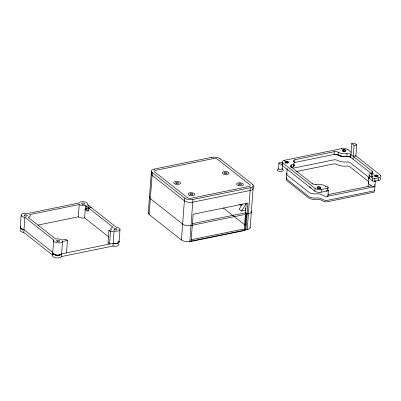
<?xml version="1.0" encoding="UTF-8"?>
<svg xmlns="http://www.w3.org/2000/svg" width="401" height="401" viewBox="0 0 401 401"><rect width="100%" height="100%" fill="white"/><g stroke="black" fill="none" stroke-linecap="round" stroke-linejoin="round"><path stroke-width="0.6" d="M375.351 180.836A1.529 0.667 4.3 0 1 374.158 181.342A1.529 0.667 4.3 0 1 372.534 180.936L368.985 178.109L368.76 177.538L369.07 176.986L368.77 177.468L368.078 186.615M21.183 215.071L20.256 227.402L20.561 228.229L21.89 229.126L23.975 229.683L52.747 252.344A4.581 2 4.3 0 0 56.02 255.081C57.864 255.287 60.356 255.497 61.609 253.843L113.177 243.317A4.581 2 4.3 0 0 117.759 243.096A4.581 2 4.3 0 0 118.891 241.156M120.014 229.507L119.087 241.843C118.11 243.913 115.087 243.557 113.177 243.317C114.907 243.668 119.583 243.843 118.861 241.116M118.576 243.758A4.581 2 4.3 0 1 117.663 245.793A4.581 2 4.3 0 1 112.972 246.059L61.403 256.585A4.581 2 4.3 0 1 55.814 257.818A4.581 2 4.3 0 1 52.541 255.086L23.769 232.425L24.902 217.352A4.581 2 4.3 0 1 21.313 214.68A4.581 2 4.3 0 1 27.093 213.598L78.666 203.071A4.581 2 4.3 0 1 84.255 201.833A4.581 2 4.3 0 1 87.528 204.57L116.295 227.232A4.581 2 4.3 0 1 119.889 229.903A4.581 2 4.3 0 1 114.105 230.986L110.501 231.723L108.927 230.48L107.999 242.811L109.573 244.054L110.501 231.723M52.541 255.086L53.674 240.014L24.902 217.352M61.403 256.585L62.536 241.512L67.448 240.51L66.521 252.841L66.225 252.61M38.035 225.066L78.315 216.846L79.243 204.515A4.581 2 4.3 0 0 85.518 205.578L113.087 227.287A4.581 2 4.3 0 0 111.533 229.948L108.927 230.48M108.711 236.906L84.591 217.908L85.518 205.578M112.972 246.059L114.105 230.986M148.27 213.001L151.423 171.072M250.069 227.096A6.11 2.667 4.3 0 1 247.211 229.663L189.803 241.382A6.11 2.667 4.3 0 1 181.437 239.963L149.147 214.53L152.295 172.605A6.11 2.667 4.3 0 1 154.365 169.057L211.768 157.337A6.11 2.667 4.3 0 1 220.139 158.756L252.429 184.189L252.394 184.706M154.325 169.573L154.365 169.057M181.437 239.963L184.59 198.039L152.295 172.605M189.803 241.382L192.956 199.452L250.364 187.738A6.11 2.667 4.3 0 0 252.429 184.189M191.112 241.116L193.132 214.259L247.923 203.076L245.908 229.928L245.151 229.332L246.344 213.442A4.887 2.135 4.3 0 0 246.906 213.402M211.733 157.854L211.768 157.337M220.099 159.267L220.139 158.756M246.259 203.051L244.189 230.605L189.392 241.793M245.673 225.262A4.887 2.135 4.3 0 0 245.222 225.177L245.993 213.232M245.222 225.177L246.119 213.252M247.211 229.663L250.364 187.738M250.154 227.648L253.307 185.723M278.52 168.651L278.931 163.172M282.174 168.931L282.449 165.277M372.098 173.037L372.228 171.322L350.85 154.485A3.053 1.333 4.3 0 0 347.055 153.713A7.639 3.338 4.3 0 1 338.193 152.215A3.053 1.333 4.3 0 0 334.264 151.678L294.935 159.708A3.053 1.333 4.3 0 0 293.702 161.297A7.639 3.338 4.3 0 1 291.512 165.052A3.053 1.333 4.3 0 0 290.835 166.736L312.214 183.573A3.053 1.333 4.3 0 0 316.008 184.345A7.639 3.338 4.3 0 1 325.361 186.169A3.053 1.333 4.3 0 0 327.356 186.876A1.529 0.667 4.3 0 1 328.574 187.488A1.529 0.667 4.3 0 1 327.863 188.134L327.657 190.876L321.131 192.209A4.581 2 4.3 0 1 314.855 191.147L282.565 165.713L282.77 162.971A4.581 2 4.3 0 1 284.319 160.31L341.727 148.596A4.581 2 4.3 0 1 348.003 149.653L351.446 152.37M284.284 160.826L284.319 160.31M286.424 178.204L287.096 169.222M290.795 167.252L290.835 166.736M291.321 167.618L291.512 165.052M293.662 161.809L293.702 161.297M294.184 162.595A3.053 1.333 4.3 0 1 294.73 162.445L294.935 159.708M312.173 184.089L312.214 183.573M314.855 191.147L315.061 188.405L282.77 162.971M315.973 184.861L316.008 184.345M321.131 192.209L321.336 189.467L327.863 188.134M325.321 186.681L325.361 186.169M327.316 187.387L327.356 186.876M327.978 195.823L328.394 190.34M294.118 162.621L334.058 154.42L334.264 151.678M371.131 173.362L350.644 157.227C346.72 155.302 341.797 157.743 337.988 154.956L338.193 152.215M341.687 149.107L341.727 148.596M350.85 154.485L350.644 157.227A3.053 1.333 4.3 0 0 346.85 156.455A7.639 3.338 4.3 0 1 337.988 154.956A3.053 1.333 4.3 0 0 334.058 154.42C338.494 153.829 342.233 157.864 346.85 156.455L347.055 153.713M347.963 150.169L348.003 149.653M350.7 157.272L351.732 143.568L354.339 143.037L356.705 144.896L355.862 156.109M353.065 159.132L354.093 145.428L351.732 143.568M368.755 177.613L369.196 178.305L369.401 175.568A3.053 1.333 4.3 0 1 369.095 174.465A7.639 3.338 4.3 0 1 371.552 173.006A3.053 1.333 4.3 0 0 372.228 171.322M371.251 177.107L371.552 173.006M372.534 180.936L372.74 178.194L369.401 175.568M372.775 177.217L373.04 173.693M374.374 181.327L374.83 178.55L378.745 177.748A4.581 2 4.3 0 0 380.293 175.092L355.341 155.438M374.639 190.385L375.356 180.791M374.624 181.287L378.539 180.49L378.745 177.748M380.258 175.603L380.293 175.092M20.256 227.402L20.697 226.65L20.261 227.608L20.752 228.43L23.975 229.683A4.581 2 4.3 0 1 20.657 226.685M242.364 204.044L239.121 209.202L241.487 211.061L246.124 210.119M241.487 211.061L246.349 203.327M246.074 213.131L245.422 214.164L246.585 213.928M291.306 167.793C292.805 167.528 294.981 165.934 293.702 164.285A7.639 3.338 4.3 0 1 291.306 167.793C292.71 167.448 294.73 166.23 293.868 164.545M294.314 162.555L294.73 162.445M354.093 145.428L356.705 144.896M79.243 204.515L29.664 214.635A4.581 2 4.3 0 1 28.115 217.292L55.679 239.006A4.581 2 4.3 0 1 61.96 240.069L65.869 239.272L67.448 240.51M91.278 207.528L88.671 208.059L88.466 210.796L86.1 208.936L86.305 206.199L88.917 205.663L88.857 208.52M89.433 208.254L84.796 209.202L87.157 211.066L88.897 210.71M353.271 156.39L355.877 155.859M296.74 171.483L333.336 164.009A3.053 1.333 4.3 0 1 337.266 164.545A7.639 3.338 4.3 0 0 346.128 166.044A3.053 1.333 4.3 0 1 349.923 166.816L368.629 181.553M327.918 194.655L371.331 185.793M192.48 223.623L246.219 212.655M327.246 196.355L374.213 186.771A1.529 0.667 4.3 0 0 374.729 185.884M107.999 242.811L108.486 242.715M334.058 154.42L336.148 154.375L337.988 154.956M346.85 156.455L348.975 156.545L350.644 157.227M369.181 177.633L350.233 162.706A3.053 1.333 4.3 0 0 346.439 161.934A7.639 3.338 4.3 0 1 337.577 160.435A3.053 1.333 4.3 0 0 333.642 159.899L294.319 167.929A3.053 1.333 4.3 0 0 293.773 168.079M240.034 204.33L241.823 205.738M239.547 204.204L241.502 205.748M245.041 208.53L245.848 209.167M245.527 212.796L247.101 214.034M223.262 207.954L245.101 225.151M118.932 241.222L119.087 241.843M192.956 199.452A6.11 2.667 4.3 0 1 184.59 198.039M151.819 172.786A6.11 2.667 4.3 0 0 152.089 175.342L184.385 200.781A6.11 2.667 4.3 0 0 192.751 202.194L250.159 190.475A6.11 2.667 4.3 0 0 252.891 187.653M251.267 211.202A6.11 2.667 4.3 0 1 248.404 213.768L191.001 225.487A6.11 2.667 4.3 0 1 182.63 224.069L150.34 198.635A6.11 2.667 4.3 0 1 149.844 196.295M149.147 214.53A6.11 2.667 4.3 0 1 148.626 212.209M245.713 229.297A4.887 2.135 4.3 0 1 242.881 229.187L191.392 239.698A4.887 2.135 4.3 0 1 191.026 240.114M62.536 241.512A4.581 2 4.3 0 1 56.947 242.75A4.581 2 4.3 0 1 53.674 240.014M23.769 232.425A4.581 2 4.3 0 1 20.311 229.567M84.591 217.908A4.581 2 4.3 0 1 78.315 216.846M282.088 169.207A3.053 1.333 4.3 0 1 282.469 171.212A3.053 1.333 4.3 0 1 277.943 170.901A3.053 1.333 4.3 0 1 278.484 168.961M321.336 189.467A4.581 2 4.3 0 1 315.061 188.405M374.83 178.55A1.529 0.667 4.3 0 1 372.74 178.194M374.213 186.771A1.529 0.667 4.3 0 1 372.118 186.415L368.785 183.788A3.053 1.333 4.3 0 1 368.479 182.686A7.639 3.338 4.3 0 1 368.689 182.435M287.121 173.137A6.11 2.667 4.3 0 0 287.607 175.488L308.986 192.33A6.11 2.667 4.3 0 0 316.579 193.868A4.581 2 4.3 0 1 322.188 194.966A6.11 2.667 4.3 0 0 326.178 196.375A1.529 0.667 4.3 0 0 327.692 196.204A1.529 0.667 4.3 0 0 327.792 195.493M374.419 189.994A1.529 0.667 4.3 0 1 373.902 190.881L326.935 200.465A1.529 0.667 4.3 0 1 325.868 200.485A6.11 2.667 4.3 0 1 321.878 199.076A4.581 2 4.3 0 0 316.269 197.984A6.11 2.667 4.3 0 1 308.68 196.44L287.301 179.598A6.11 2.667 4.3 0 1 286.81 177.247M374.765 184.31A6.11 2.667 4.3 0 1 374.699 185.006M369.105 176.951A7.639 3.338 4.3 0 0 368.89 177.207A3.053 1.333 4.3 0 0 369.196 178.305M288.018 170.009A6.11 2.667 4.3 0 1 287.146 168.615M311.291 187.823A6.11 2.667 4.3 0 1 309.402 186.846M325.998 190.801A6.11 2.667 4.3 0 0 326.589 190.896A1.529 0.667 4.3 0 0 328.108 190.721A1.529 0.667 4.3 0 0 328.198 190.009M281.973 168.525A1.835 0.802 4.3 0 1 281.402 169.508A1.835 0.802 4.3 0 1 279.016 169.262A1.835 0.802 4.3 0 1 278.916 168.204M282.098 163.939A1.835 0.802 4.3 0 1 279.472 163.803A1.835 0.802 4.3 0 1 279.502 162.651A1.835 0.802 4.3 0 1 282.124 162.861M374.318 191.362A1.529 0.667 4.3 0 1 373.797 192.249L326.83 201.838A1.529 0.667 4.3 0 1 325.762 201.858A6.11 2.667 4.3 0 1 321.777 200.445A4.581 2 4.3 0 0 316.168 199.352A6.11 2.667 4.3 0 1 308.575 197.808L287.196 180.971A6.11 2.667 4.3 0 1 286.7 178.625M282.565 165.713A4.581 2 4.3 0 1 282.179 163.969M285.021 163.027A1.835 0.802 4.3 0 1 287.828 163.032M342.644 151.197A1.835 0.802 4.3 0 1 345.351 151.372M317.792 188.264A1.835 0.802 4.3 0 1 320.439 188.655M380.283 177.999A4.581 2 4.3 0 1 378.539 180.49M374.94 176.63A1.835 0.802 4.3 0 1 377.521 176.746M372.644 176.189A0.762 0.336 4.3 0 1 372.599 176.651A0.762 0.336 4.3 0 1 371.537 176.58A0.762 0.336 4.3 0 1 371.516 176.114M52.551 252.83C53.859 255.888 59.463 255.983 61.609 253.843A4.581 2 4.3 0 1 56.02 255.081L53.383 254.129L52.571 253.141L52.747 252.344L52.551 252.83M213.347 158.58L155.939 170.3A3.053 1.333 4.3 0 0 154.906 172.069L187.197 197.508A3.053 1.333 4.3 0 0 191.382 198.214L248.79 186.495A3.053 1.333 4.3 0 0 249.823 184.721L217.532 159.287A3.053 1.333 4.3 0 0 213.347 158.58M175.322 184.084A3.439 1.499 4.3 0 0 180.57 183.182A3.439 1.499 4.3 0 0 175.533 181.493A3.439 1.499 4.3 0 0 175.322 184.084M176.395 183.397A1.414 0.617 4.3 0 0 178.55 183.026A1.414 0.617 4.3 0 0 176.48 182.335A1.414 0.617 4.3 0 0 176.395 183.397M223.853 174.179A3.439 1.499 4.3 0 0 229.101 173.277A3.439 1.499 4.3 0 0 224.069 171.588A3.439 1.499 4.3 0 0 223.853 174.179M224.926 173.493A1.414 0.617 4.3 0 0 227.081 173.122A1.414 0.617 4.3 0 0 225.016 172.425A1.414 0.617 4.3 0 0 224.926 173.493M238.189 185.468A3.439 1.499 4.3 0 0 243.437 184.565A3.439 1.499 4.3 0 0 238.405 182.876A3.439 1.499 4.3 0 0 238.189 185.468M239.262 184.781A1.414 0.617 4.3 0 0 241.417 184.41A1.414 0.617 4.3 0 0 239.347 183.718A1.414 0.617 4.3 0 0 239.262 184.781M189.658 195.377A3.439 1.499 4.3 0 0 194.901 194.475A3.439 1.499 4.3 0 0 189.868 192.786A3.439 1.499 4.3 0 0 189.658 195.377M190.726 194.691A1.414 0.617 4.3 0 0 192.886 194.32A1.414 0.617 4.3 0 0 190.816 193.623A1.414 0.617 4.3 0 0 190.726 194.691M57.233 241.387A1.529 0.667 4.3 0 0 59.569 240.986A1.529 0.667 4.3 0 0 57.328 240.234A1.529 0.667 4.3 0 0 57.233 241.387M114.641 229.668A1.529 0.667 4.3 0 0 116.972 229.267A1.529 0.667 4.3 0 0 114.736 228.515A1.529 0.667 4.3 0 0 114.641 229.668M82.345 204.234A1.529 0.667 4.3 0 0 84.681 203.833A1.529 0.667 4.3 0 0 82.441 203.081A1.529 0.667 4.3 0 0 82.345 204.234M24.942 215.949A1.529 0.667 4.3 0 0 27.273 215.548A1.529 0.667 4.3 0 0 25.037 214.801A1.529 0.667 4.3 0 0 24.942 215.949M285.793 162.661A1.529 0.667 4.3 0 0 288.199 162.33A1.529 0.667 4.3 0 0 286.058 161.523A1.529 0.667 4.3 0 0 285.793 162.661M375.572 176.405A1.529 0.667 4.3 0 0 377.902 176.004A1.529 0.667 4.3 0 0 375.667 175.252A1.529 0.667 4.3 0 0 375.572 176.405M343.201 150.941A1.529 0.667 4.3 0 0 345.607 150.611A1.529 0.667 4.3 0 0 343.462 149.809A1.529 0.667 4.3 0 0 343.201 150.941M318.088 188.094A1.529 0.667 4.3 0 0 320.494 187.763A1.529 0.667 4.3 0 0 318.349 186.956A1.529 0.667 4.3 0 0 318.088 188.094M371.832 173.884A0.762 0.336 4.3 0 0 373.035 173.718A0.762 0.336 4.3 0 0 371.968 173.312A0.762 0.336 4.3 0 0 371.832 173.884M285.712 162.791A1.835 0.802 4.3 0 0 288.509 162.31A1.835 0.802 4.3 0 0 285.828 161.413A1.835 0.802 4.3 0 0 285.712 162.791M343.121 151.077A1.835 0.802 4.3 0 0 345.918 150.596A1.835 0.802 4.3 0 0 343.231 149.693A1.835 0.802 4.3 0 0 343.121 151.077M318.003 188.229A1.835 0.802 4.3 0 0 320.805 187.748A1.835 0.802 4.3 0 0 318.118 186.846A1.835 0.802 4.3 0 0 318.003 188.229M375.411 176.51A1.835 0.802 4.3 0 0 378.208 176.029A1.835 0.802 4.3 0 0 375.526 175.127A1.835 0.802 4.3 0 0 375.411 176.51"/></g></svg>
